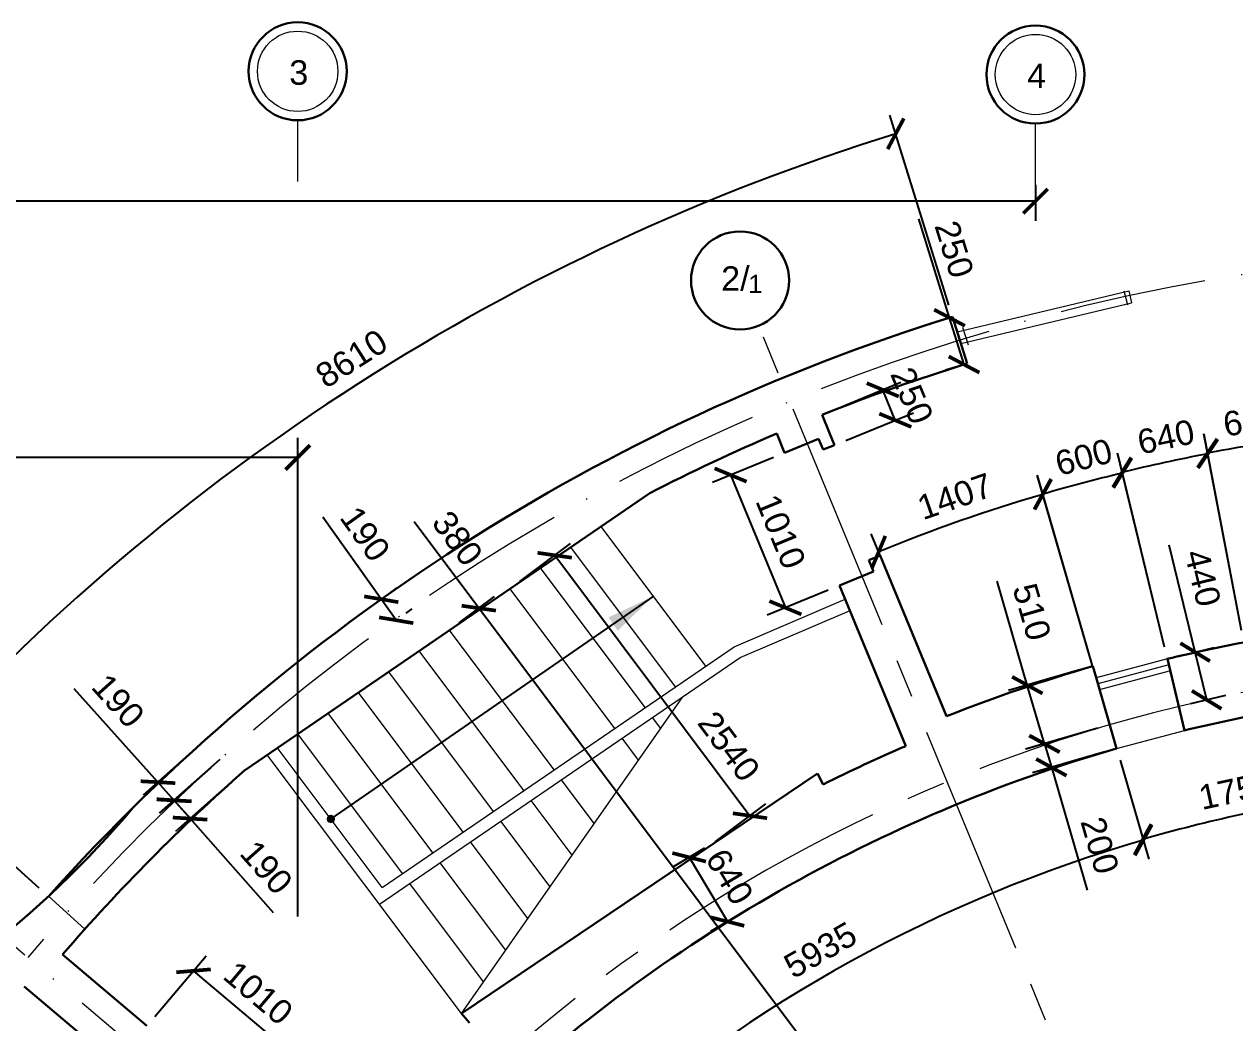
# Model space of a CAD drawing. Header units: millimetres. Extents: x -273 to 3634, y 3015 to 4572.
# Drawn here: x 2422.8 to 2521.6, y 4041.9 to 4123.4 of the extents above; entities that cross this region are included whole.
import ezdxf

# ---------------------------------------------------------------- set-up
doc = ezdxf.new("R2010")
doc.units = ezdxf.units.MM
doc.linetypes.add('ACAD_ISO10W100', pattern=[18, 12, -3, 0, -3])
doc.linetypes.add('CENTER2', pattern=[28.575, 19.05, -3.175, 3.175, -3.175])
doc.layers.add('@', color=250, linetype='Continuous', lineweight=60)
doc.styles.get("Standard").update_dxf_attribs({"font": 'arial.ttf', "height": 2})
doc.dimstyles.new('ISO-25', dxfattribs={"dimtxt": 2, "dimasz": 2, "dimexe": 1.6, "dimexo": 1, "dimgap": 1, "dimtad": 1, "dimdsep": 46, "dimtxsty": 'Standard', "dimblk": 'ARCHTICK', "dimcen": 2, "dimadec": 0, "dimazin": 0, "dimtfac": 1, "dimtmove": 0, "dimatfit": 3, "dimfxl": 1, "dimarcsym": 0})

# ---------------------------------------------------------------- blocks, each defined once
blk = doc.blocks.new('_ArchTick')
at = {"color": 0, "linetype": 'ByBlock', "lineweight": 15, "const_width": 0.15}
blk.add_lwpolyline([(-0.5, -0.5), (0.5, 0.5)], dxfattribs=at)
blk = doc.blocks.new('*D169')
at = {"layer": '@', "color": 0, "lineweight": -2, "transparency": 16777216}
blk.add_line((2499.667, 3825.685), (2504.087, 3837.333), dxfattribs=at)
blk.add_arc((2547.349, 3951.334), 123.534, 249.21868, 270, dxfattribs=at)
at = {"layer": 'Defpoints', "color": 0, "lineweight": 15, "transparency": 16777216}
for p in [(2547.349, 4076.356), (2517.769, 3831.394), (2499.312, 3824.75), (2495.731, 3815.314), (2547.349, 3783.059)]:
    blk.add_point(p, dxfattribs=at)
at = {"layer": '@', "color": 0, "lineweight": -2, "transparency": 16777216, "xscale": 2, "yscale": 2, "zscale": 2, "rotation": 159.2186816920982}
blk.add_blockref('_ArchTick', (2503.519, 3835.837), dxfattribs=at)
at = {"layer": '@', "color": 0, "lineweight": -2, "transparency": 16777216, "xscale": 2, "yscale": 2, "zscale": 2}
blk.add_blockref('_ArchTick', (2547.349, 3827.8), dxfattribs=at)
at = {"layer": '@', "color": 0, "lineweight": 15, "transparency": 16777216, "insert": (2526.293, 3831.66), "char_height": 2, "attachment_point": 5, "rotation": 350.02105}
blk.add_mtext('5320', dxfattribs=at)
blk = doc.blocks.new('*D292')
at = {"layer": '@', "color": 0, "lineweight": -2, "transparency": 16777216}
blk.add_line((2512.246, 4063.326), (2514.587, 4055.255), dxfattribs=at)
blk.add_arc((2546.699, 3944.558), 116.861, 106.17674, 131.52649, dxfattribs=at)
at = {"layer": 'Defpoints', "color": 0, "lineweight": 15, "transparency": 16777216}
for p in [(2510.289, 4070.072), (2511.967, 4064.286), (2498.002, 4050.789), (2463.864, 4038.098), (2478.249, 4021.853)]:
    blk.add_point(p, dxfattribs=at)
at = {"layer": '@', "color": 0, "lineweight": -2, "transparency": 16777216, "xscale": 2, "yscale": 2, "zscale": 2}
for p, rotation in [((2514.141, 4056.792), 16.17674262462138), ((2469.224, 4032.046), 221.5264865595121)]:
    blk.add_blockref('_ArchTick', p, dxfattribs=dict(at, rotation=rotation))
at = {"layer": '@', "color": 0, "lineweight": 15, "transparency": 16777216, "insert": (2487.796, 4047.822), "char_height": 2, "attachment_point": 5, "rotation": 29.70084}
blk.add_mtext('5935', dxfattribs=at)
blk = doc.blocks.new('*D293')
at = {"layer": '@', "color": 0, "lineweight": -2, "transparency": 16777216}
for p, q in [((2529.276, 4067.011), (2530.471, 4058.766)), ((2512.246, 4063.326), (2514.567, 4055.324))]:
    blk.add_line(p, q, dxfattribs=at)
blk.add_arc((2547.349, 3942.314), 119.268, 98.24697, 106.17674, dxfattribs=at)
at = {"layer": 'Defpoints', "color": 0, "lineweight": 15, "transparency": 16777216}
for p in [(2528.272, 4073.939), (2510.289, 4070.072), (2529.133, 4068.001), (2511.967, 4064.286), (2519.439, 4058.271)]:
    blk.add_point(p, dxfattribs=at)
at = {"layer": '@', "color": 0, "lineweight": -2, "transparency": 16777216, "xscale": 2, "yscale": 2, "zscale": 2}
for p, rotation in [((2530.242, 4060.35), 8.246967579247034), ((2514.121, 4056.861), 196.1767426246242)]:
    blk.add_blockref('_ArchTick', p, dxfattribs=dict(at, rotation=rotation))
at = {"layer": '@', "color": 0, "lineweight": 15, "transparency": 16777216, "insert": (2521.758, 4060.874), "char_height": 2, "attachment_point": 5, "rotation": 12.18063}
blk.add_mtext('1750', dxfattribs=at)
blk = doc.blocks.new('*D324')
at = {"layer": '@', "color": 0, "lineweight": -2, "transparency": 16777216}
for start, end in [(58.49251, 71.98503), (0, 45), (333.01497, 346.50749)]:
    blk.add_arc((2547.349, 3942.314), 8.513, start, end, dxfattribs=at)
at = {"layer": '@', "color": 0, "lineweight": 15, "transparency": 16777216}
for points in [[(2552.005, 3949.834), (2551.592, 3949.31), (2553.369, 3948.334)], [(2555.296, 3940.367), (2555.958, 3940.289), (2555.862, 3942.314)]]:
    blk.add_solid(points, dxfattribs=at)
at = {"layer": 'Defpoints', "color": 0, "lineweight": 15, "transparency": 16777216}
for p in [(2663.207, 4058.172), (2554.722, 3946.571), (2076.359, 3942.314), (2547.349, 3942.314), (2660.506, 3942.314)]:
    blk.add_point(p, dxfattribs=at)
at = {"layer": '@', "color": 0, "lineweight": 15, "transparency": 16777216, "insert": (2557.173, 3946.105), "char_height": 2, "attachment_point": 5, "rotation": 291.0988}
blk.add_mtext('45°', dxfattribs=at)
blk = doc.blocks.new('*D372')
at = {"layer": '@', "color": 0, "lineweight": -2, "transparency": 16777216}
for p, q in [((2527.987, 4075.908), (2525.786, 4091.088)), ((2522.161, 4073.926), (2519.091, 4089.962))]:
    blk.add_line(p, q, dxfattribs=at)
blk.add_arc((2547.349, 3942.314), 148.728, 98.24697, 100.83477, dxfattribs=at)
at = {"layer": 'Defpoints', "color": 0, "lineweight": 15, "transparency": 16777216}
for p in [(2521.594, 4088.795), (2528.13, 4074.918), (2528.272, 4073.939), (2522.348, 4072.943), (2523.476, 4067.05)]:
    blk.add_point(p, dxfattribs=at)
at = {"layer": '@', "color": 0, "lineweight": -2, "transparency": 16777216, "xscale": 2, "yscale": 2, "zscale": 2}
for p, rotation in [((2526.016, 4089.504), 8.246967579258788), ((2519.392, 4088.391), 190.8347713813012)]:
    blk.add_blockref('_ArchTick', p, dxfattribs=dict(at, rotation=rotation))
at = {"layer": '@', "color": 0, "lineweight": 15, "transparency": 16777216, "insert": (2522.985, 4091.082), "char_height": 2, "attachment_point": 5, "rotation": 9.301}
blk.add_mtext('600', dxfattribs=at)
blk = doc.blocks.new('*D373')
at = {"layer": '@', "color": 0, "lineweight": -2, "transparency": 16777216}
for p, q in [((2522.161, 4073.926), (2519.101, 4089.912)), ((2515.873, 4072.565), (2512.05, 4088.386))]:
    blk.add_line(p, q, dxfattribs=at)
blk.add_arc((2547.349, 3942.314), 148.676, 100.83477, 103.58555, dxfattribs=at)
at = {"layer": 'Defpoints', "color": 0, "lineweight": 15, "transparency": 16777216}
for p in [(2514.743, 4087.371), (2522.348, 4072.943), (2516.108, 4071.593), (2523.476, 4067.05), (2517.518, 4065.761)]:
    blk.add_point(p, dxfattribs=at)
at = {"layer": '@', "color": 0, "lineweight": -2, "transparency": 16777216, "xscale": 2, "yscale": 2, "zscale": 2}
for p, rotation in [((2519.402, 4088.34), 10.83477138129547), ((2512.426, 4086.831), 193.5855502629466)]:
    blk.add_blockref('_ArchTick', p, dxfattribs=dict(at, rotation=rotation))
at = {"layer": '@', "color": 0, "lineweight": 15, "transparency": 16777216, "insert": (2515.991, 4089.713), "char_height": 2, "attachment_point": 5, "rotation": 12.01022}
blk.add_mtext('640', dxfattribs=at)
blk = doc.blocks.new('*D374')
at = {"layer": '@', "color": 0, "lineweight": -2, "transparency": 16777216}
for p, q in [((2515.873, 4072.565), (2512.064, 4088.326)), ((2509.742, 4071.958), (2505.499, 4086.582))]:
    blk.add_line(p, q, dxfattribs=at)
blk.add_arc((2547.349, 3942.314), 148.615, 103.58555, 106.17674, dxfattribs=at)
at = {"layer": 'Defpoints', "color": 0, "lineweight": 15, "transparency": 16777216}
for p in [(2508.101, 4085.653), (2510.02, 4070.998), (2516.108, 4071.593), (2510.289, 4070.072), (2517.518, 4065.761)]:
    blk.add_point(p, dxfattribs=at)
at = {"layer": '@', "color": 0, "lineweight": -2, "transparency": 16777216, "xscale": 2, "yscale": 2, "zscale": 2}
for p, rotation in [((2512.44, 4086.771), 13.58555026294955), ((2505.945, 4085.045), 196.1767426245818)]:
    blk.add_blockref('_ArchTick', p, dxfattribs=dict(at, rotation=rotation))
at = {"layer": '@', "color": 0, "lineweight": 15, "transparency": 16777216, "insert": (2509.281, 4088.061), "char_height": 2, "attachment_point": 5, "rotation": 14.6386}
blk.add_mtext('600', dxfattribs=at)
blk = doc.blocks.new('*D375')
at = {"layer": '@', "color": 0, "lineweight": -2, "transparency": 16777216}
for p, q in [((2518.381, 4072.142), (2516.268, 4080.883)), ((2517.08, 4071.828), (2519.936, 4072.518)), ((2519.32, 4068.254), (2518.381, 4072.142)), ((2518.02, 4067.94), (2520.875, 4068.63))]:
    blk.add_line(p, q, dxfattribs=at)
at = {"layer": 'Defpoints', "color": 0, "lineweight": 15, "transparency": 16777216}
for p in [(2516.108, 4071.593), (2517.048, 4067.705), (2519.32, 4068.254)]:
    blk.add_point(p, dxfattribs=at)
at = {"layer": '@', "color": 0, "lineweight": -2, "transparency": 16777216, "xscale": 2, "yscale": 2, "zscale": 2}
for p, rotation in [((2518.381, 4072.142), 103.5855502628986), ((2519.32, 4068.254), 283.5855502628986)]:
    blk.add_blockref('_ArchTick', p, dxfattribs=dict(at, rotation=rotation))
at = {"layer": '@', "color": 0, "lineweight": 15, "transparency": 16777216, "insert": (2518.996, 4078.202), "char_height": 2, "attachment_point": 5, "rotation": 283.58555}
blk.add_mtext('440', dxfattribs=at)
blk = doc.blocks.new('*D376')
at = {"layer": '@', "color": 0, "lineweight": -2, "transparency": 16777216}
for p, q in [((2510.01, 4071.033), (2505.506, 4086.558)), ((2492.673, 4080.041), (2491.944, 4081.808))]:
    blk.add_line(p, q, dxfattribs=at)
blk.add_arc((2542.231, 3959.96), 130.217, 106.17674, 112.42595, dxfattribs=at)
at = {"layer": 'Defpoints', "color": 0, "lineweight": 15, "transparency": 16777216}
for p in [(2496.962, 4082.055), (2493.055, 4079.117), (2510.289, 4070.072), (2498.091, 4066.915), (2511.967, 4064.286)]:
    blk.add_point(p, dxfattribs=at)
at = {"layer": '@', "color": 0, "lineweight": -2, "transparency": 16777216, "xscale": 2, "yscale": 2, "zscale": 2}
for p, rotation in [((2505.952, 4085.021), 16.17674262462113), ((2492.554, 4080.329), 202.4259549047242)]:
    blk.add_blockref('_ArchTick', p, dxfattribs=dict(at, rotation=rotation))
at = {"layer": '@', "color": 0, "lineweight": 15, "transparency": 16777216, "insert": (2498.775, 4084.854), "char_height": 2, "attachment_point": 5, "rotation": 19.18504}
blk.add_mtext('1407', dxfattribs=at)
blk = doc.blocks.new('*D377')
at = {"layer": '@', "color": 0, "lineweight": -2, "transparency": 16777216}
for p, q in [((2504.684, 4069.45), (2502.22, 4077.945)), ((2509.06, 4070.719), (2503.148, 4069.004)), ((2506.074, 4064.659), (2504.684, 4069.45)), ((2510.45, 4065.928), (2504.538, 4064.213))]:
    blk.add_line(p, q, dxfattribs=at)
at = {"layer": 'Defpoints', "color": 0, "lineweight": 15, "transparency": 16777216}
for p in [(2510.02, 4070.998), (2504.684, 4069.45), (2511.41, 4066.207)]:
    blk.add_point(p, dxfattribs=at)
at = {"layer": '@', "color": 0, "lineweight": -2, "transparency": 16777216, "xscale": 2, "yscale": 2, "zscale": 2}
for p, rotation in [((2504.684, 4069.45), 106.1767426246022), ((2506.074, 4064.659), 286.1767426246022)]:
    blk.add_blockref('_ArchTick', p, dxfattribs=dict(at, rotation=rotation))
at = {"layer": '@', "color": 0, "lineweight": 15, "transparency": 16777216, "insert": (2505.054, 4075.429), "char_height": 2, "attachment_point": 5, "rotation": 286.17674}
blk.add_mtext('510', dxfattribs=at)
blk = doc.blocks.new('*D378')
at = {"layer": '@', "color": 0, "lineweight": -2, "transparency": 16777216}
for p, q in [((2510.45, 4065.928), (2504.549, 4064.217)), ((2511.007, 4064.007), (2505.107, 4062.296)), ((2506.086, 4064.663), (2506.643, 4062.742)), ((2506.643, 4062.742), (2509.554, 4052.709))]:
    blk.add_line(p, q, dxfattribs=at)
at = {"layer": 'Defpoints', "color": 0, "lineweight": 15, "transparency": 16777216}
for p in [(2511.41, 4066.207), (2506.086, 4064.663), (2511.967, 4064.286)]:
    blk.add_point(p, dxfattribs=at)
at = {"layer": '@', "color": 0, "lineweight": -2, "transparency": 16777216, "xscale": 2, "yscale": 2, "zscale": 2}
for p, rotation in [((2506.086, 4064.663), 106.1767426247175), ((2506.643, 4062.742), 286.1767426247175)]:
    blk.add_blockref('_ArchTick', p, dxfattribs=dict(at, rotation=rotation))
at = {"layer": '@', "color": 0, "lineweight": 15, "transparency": 16777216, "insert": (2510.597, 4056.368), "char_height": 2, "attachment_point": 5, "rotation": 286.17674}
blk.add_mtext('200', dxfattribs=at)
blk = doc.blocks.new('*D379')
at = {"layer": '@', "color": 0, "lineweight": -2, "transparency": 16777216}
for p, q in [((2483.96, 4088.048), (2478.993, 4085.998)), ((2480.472, 4086.609), (2484.945, 4075.77)), ((2488.433, 4077.209), (2483.466, 4075.16))]:
    blk.add_line(p, q, dxfattribs=at)
at = {"layer": 'Defpoints', "color": 0, "lineweight": 15, "transparency": 16777216}
for p in [(2484.884, 4088.43), (2489.357, 4077.591), (2484.945, 4075.77)]:
    blk.add_point(p, dxfattribs=at)
at = {"layer": '@', "color": 0, "lineweight": -2, "transparency": 16777216, "xscale": 2, "yscale": 2, "zscale": 2}
for p, rotation in [((2480.472, 4086.609), 112.4259549047228), ((2484.945, 4075.77), 292.4259549047227)]:
    blk.add_blockref('_ArchTick', p, dxfattribs=dict(at, rotation=rotation))
at = {"layer": '@', "color": 0, "lineweight": 15, "transparency": 16777216, "insert": (2484.565, 4081.989), "char_height": 2, "attachment_point": 5, "rotation": 292.42595}
blk.add_mtext('1010', dxfattribs=at)
blk = doc.blocks.new('*D380')
at = {"layer": '@', "color": 0, "lineweight": -2, "transparency": 16777216}
for p, q in [((2498.337, 4099.448), (2495.835, 4107.515)), ((2499.522, 4095.628), (2498.337, 4099.448)), ((2497.626, 4099.227), (2496.809, 4098.974)), ((2498.811, 4095.407), (2497.994, 4095.154))]:
    blk.add_line(p, q, dxfattribs=at)
at = {"layer": 'Defpoints', "color": 0, "lineweight": 15, "transparency": 16777216}
for p in [(2498.337, 4099.448), (2498.581, 4099.524), (2499.766, 4095.703)]:
    blk.add_point(p, dxfattribs=at)
at = {"layer": '@', "color": 0, "lineweight": -2, "transparency": 16777216, "xscale": 2, "yscale": 2, "zscale": 2}
for p, rotation in [((2498.337, 4099.448), 107.2346634550032), ((2499.522, 4095.628), 287.2346634550032)]:
    blk.add_blockref('_ArchTick', p, dxfattribs=dict(at, rotation=rotation))
at = {"layer": '@', "color": 0, "lineweight": 15, "transparency": 16777216, "insert": (2498.72, 4105.036), "char_height": 2, "attachment_point": 5, "rotation": 287.23466}
blk.add_mtext('250', dxfattribs=at)
blk = doc.blocks.new('*D381')
at = {"layer": '@', "color": 0, "lineweight": -2, "transparency": 16777216}
for p, q in [((2488.86, 4091.902), (2494.365, 4094.174)), ((2493.913, 4091.074), (2492.886, 4093.563)), ((2489.887, 4089.413), (2495.392, 4091.685))]:
    blk.add_line(p, q, dxfattribs=at)
at = {"layer": 'Defpoints', "color": 0, "lineweight": 15, "transparency": 16777216}
for p in [(2492.886, 4093.563), (2487.936, 4091.52), (2488.963, 4089.031)]:
    blk.add_point(p, dxfattribs=at)
at = {"layer": '@', "color": 0, "lineweight": -2, "transparency": 16777216, "xscale": 2, "yscale": 2, "zscale": 2}
for p, rotation in [((2492.886, 4093.563), 112.4259549047203), ((2493.913, 4091.074), 292.4259549047204)]:
    blk.add_blockref('_ArchTick', p, dxfattribs=dict(at, rotation=rotation))
at = {"layer": '@', "color": 0, "lineweight": 15, "transparency": 16777216, "insert": (2495.268, 4093.09), "char_height": 2, "attachment_point": 5, "rotation": 292.42595}
blk.add_mtext('250', dxfattribs=at)
blk = doc.blocks.new('*D382')
at = {"layer": '@', "color": 0, "lineweight": -2, "transparency": 16777216}
for p, q in [((2438.803, 4063.382), (2433.847, 4058.993)), ((2440.128, 4061.885), (2435.173, 4057.496)), ((2435.045, 4060.054), (2436.371, 4058.557)), ((2436.371, 4058.557), (2443.149, 4050.903))]:
    blk.add_line(p, q, dxfattribs=at)
at = {"layer": 'Defpoints', "color": 0, "lineweight": 15, "transparency": 16777216}
for p in [(2439.551, 4064.045), (2440.877, 4062.548), (2435.045, 4060.054)]:
    blk.add_point(p, dxfattribs=at)
at = {"layer": '@', "color": 0, "lineweight": -2, "transparency": 16777216, "xscale": 2, "yscale": 2, "zscale": 2}
for p, rotation in [((2435.045, 4060.054), 131.5264865595132), ((2436.371, 4058.557), 311.5264865595132)]:
    blk.add_blockref('_ArchTick', p, dxfattribs=dict(at, rotation=rotation))
at = {"layer": '@', "color": 0, "lineweight": 15, "transparency": 16777216, "insert": (2442.599, 4054.572), "char_height": 2, "attachment_point": 5, "rotation": 311.52649}
blk.add_mtext('190', dxfattribs=at)
blk = doc.blocks.new('*D383')
at = {"layer": '@', "color": 0, "lineweight": -2, "transparency": 16777216}
for p, q in [((2433.745, 4061.529), (2426.92, 4069.141)), ((2436.725, 4064.201), (2432.553, 4060.461)), ((2438.058, 4062.714), (2433.886, 4058.974)), ((2435.078, 4060.042), (2433.745, 4061.529)), ((2435.078, 4060.042), (2436.413, 4058.553))]:
    blk.add_line(p, q, dxfattribs=at)
at = {"layer": 'Defpoints', "color": 0, "lineweight": 15, "transparency": 16777216}
for p in [(2437.469, 4064.869), (2438.803, 4063.382), (2433.745, 4061.529)]:
    blk.add_point(p, dxfattribs=at)
at = {"layer": '@', "color": 0, "lineweight": -2, "transparency": 16777216, "xscale": 2, "yscale": 2, "zscale": 2}
for p, rotation in [((2433.745, 4061.529), 311.8788546847228), ((2435.078, 4060.042), 131.8788546847228)]:
    blk.add_blockref('_ArchTick', p, dxfattribs=dict(at, rotation=rotation))
at = {"layer": '@', "color": 0, "lineweight": 15, "transparency": 16777216, "insert": (2430.502, 4068.173), "char_height": 2, "attachment_point": 5, "rotation": 311.87885}
blk.add_mtext('190', dxfattribs=at)
blk = doc.blocks.new('*D384')
at = {"layer": '@', "color": 0, "lineweight": -2, "transparency": 16777216}
for p, q in [((2459.926, 4075.735), (2454.643, 4082.785)), ((2458.328, 4074.537), (2461.207, 4076.694)), ((2652.794, 3818.333), (2459.926, 4075.735)), ((2651.196, 3817.135), (2654.075, 3819.292))]:
    blk.add_line(p, q, dxfattribs=at)
at = {"layer": 'Defpoints', "color": 0, "lineweight": 15, "transparency": 16777216}
for p in [(2457.527, 4073.938), (2652.794, 3818.333), (2650.396, 3816.536)]:
    blk.add_point(p, dxfattribs=at)
at = {"layer": '@', "color": 0, "lineweight": -2, "transparency": 16777216, "xscale": 2, "yscale": 2, "zscale": 2}
for p, rotation in [((2459.926, 4075.735), 126.8437671405722), ((2652.794, 3818.333), 306.8437671405722)]:
    blk.add_blockref('_ArchTick', p, dxfattribs=dict(at, rotation=rotation))
at = {"layer": '@', "color": 0, "lineweight": 15, "transparency": 16777216, "insert": (2458.184, 4081.432), "char_height": 2, "attachment_point": 5, "rotation": 306.84377}
blk.add_mtext('380', dxfattribs=at)
blk = doc.blocks.new('*D385')
at = {"layer": '@', "color": 0, "lineweight": -2, "transparency": 16777216}
for p, q in [((2451.97, 4076.464), (2447.205, 4083.166)), ((2452.775, 4077.036), (2453.274, 4077.391)), ((2453.189, 4074.75), (2451.97, 4076.464)), ((2453.994, 4075.323), (2454.493, 4075.678))]:
    blk.add_line(p, q, dxfattribs=at)
at = {"layer": 'Defpoints', "color": 0, "lineweight": 15, "transparency": 16777216}
for p in [(2451.96, 4076.456), (2451.97, 4076.464), (2453.179, 4074.743)]:
    blk.add_point(p, dxfattribs=at)
at = {"layer": '@', "color": 0, "lineweight": -2, "transparency": 16777216, "xscale": 2, "yscale": 2, "zscale": 2}
for p, rotation in [((2451.97, 4076.464), 125.416810837306), ((2453.189, 4074.75), 305.416810837306)]:
    blk.add_blockref('_ArchTick', p, dxfattribs=dict(at, rotation=rotation))
at = {"layer": '@', "color": 0, "lineweight": 15, "transparency": 16777216, "insert": (2450.655, 4081.801), "char_height": 2, "attachment_point": 5, "rotation": 305.41681}
blk.add_mtext('190', dxfattribs=at)
blk = doc.blocks.new('*D386')
at = {"layer": '@', "color": 0, "lineweight": -2, "transparency": 16777216}
for p, q in [((2463.28, 4077.925), (2467.402, 4081.014)), ((2466.122, 4080.055), (2482.055, 4058.791)), ((2479.213, 4056.661), (2483.335, 4059.75))]:
    blk.add_line(p, q, dxfattribs=at)
at = {"layer": 'Defpoints', "color": 0, "lineweight": 15, "transparency": 16777216}
for p in [(2462.48, 4077.325), (2482.055, 4058.791), (2478.412, 4056.061)]:
    blk.add_point(p, dxfattribs=at)
at = {"layer": '@', "color": 0, "lineweight": -2, "transparency": 16777216, "xscale": 2, "yscale": 2, "zscale": 2}
for p, rotation in [((2466.122, 4080.055), 126.8437671405698), ((2482.055, 4058.791), 306.8437671405698)]:
    blk.add_blockref('_ArchTick', p, dxfattribs=dict(at, rotation=rotation))
at = {"layer": '@', "color": 0, "lineweight": 15, "transparency": 16777216, "insert": (2480.334, 4064.457), "char_height": 2, "attachment_point": 5, "rotation": 306.84377}
blk.add_mtext('2540', dxfattribs=at)
blk = doc.blocks.new('*D387')
at = {"layer": '@', "color": 0, "lineweight": -2, "transparency": 16777216}
for p, q in [((2478.354, 4056.149), (2475.715, 4054.577)), ((2477.09, 4055.396), (2480.217, 4050.149)), ((2481.48, 4050.902), (2478.842, 4049.33))]:
    blk.add_line(p, q, dxfattribs=at)
at = {"layer": 'Defpoints', "color": 0, "lineweight": 15, "transparency": 16777216}
for p in [(2479.213, 4056.661), (2482.339, 4051.414), (2480.217, 4050.149)]:
    blk.add_point(p, dxfattribs=at)
at = {"layer": '@', "color": 0, "lineweight": -2, "transparency": 16777216, "xscale": 2, "yscale": 2, "zscale": 2}
for p, rotation in [((2477.09, 4055.396), 120.7898101294959), ((2480.217, 4050.149), 300.7898101294959)]:
    blk.add_blockref('_ArchTick', p, dxfattribs=dict(at, rotation=rotation))
at = {"layer": '@', "color": 0, "lineweight": 15, "transparency": 16777216, "insert": (2480.389, 4053.807), "char_height": 2, "attachment_point": 5, "rotation": 300.78981}
blk.add_mtext('640', dxfattribs=at)
blk = doc.blocks.new('*D389')
at = {"layer": '@', "color": 0, "lineweight": -2, "transparency": 16777216}
for p, q in [((2433.494, 4042.39), (2437.683, 4047.351)), ((2444.4, 4039.585), (2436.651, 4046.129)), ((2441.243, 4035.846), (2445.433, 4040.807))]:
    blk.add_line(p, q, dxfattribs=at)
at = {"layer": 'Defpoints', "color": 0, "lineweight": 15, "transparency": 16777216}
for p in [(2436.651, 4046.129), (2432.848, 4041.626), (2440.598, 4035.082)]:
    blk.add_point(p, dxfattribs=at)
at = {"layer": '@', "color": 0, "lineweight": -2, "transparency": 16777216, "xscale": 2, "yscale": 2, "zscale": 2}
for p, rotation in [((2436.651, 4046.129), 139.8195882930776), ((2444.4, 4039.585), 319.8195882930776)]:
    blk.add_blockref('_ArchTick', p, dxfattribs=dict(at, rotation=rotation))
at = {"layer": '@', "color": 0, "lineweight": 15, "transparency": 16777216, "insert": (2441.937, 4044.31), "char_height": 2, "attachment_point": 5, "rotation": 319.81959}
blk.add_mtext('1010', dxfattribs=at)
blk = doc.blocks.new('*D390')
at = {"layer": '@', "color": 0, "lineweight": -2, "transparency": 16777216}
for p, q in [((2498.285, 4100.479), (2493.472, 4115.994)), ((2424.065, 4052.878), (2411.971, 4063.723))]:
    blk.add_line(p, q, dxfattribs=at)
blk.add_arc((2547.349, 3942.314), 180.244, 107.23466, 138.11384, dxfattribs=at)
at = {"layer": 'Defpoints', "color": 0, "lineweight": 15, "transparency": 16777216}
for p in [(2498.581, 4099.524), (2499.766, 4095.703), (2436.825, 4084.695), (2424.809, 4052.21), (2427.787, 4049.539)]:
    blk.add_point(p, dxfattribs=at)
at = {"layer": '@', "color": 0, "lineweight": -2, "transparency": 16777216, "xscale": 2, "yscale": 2, "zscale": 2}
for p, rotation in [((2493.946, 4114.466), 17.23466345500041), ((2413.163, 4062.655), 228.1138439143277)]:
    blk.add_blockref('_ArchTick', p, dxfattribs=dict(at, rotation=rotation))
at = {"layer": '@', "color": 0, "lineweight": 15, "transparency": 16777216, "insert": (2449.542, 4096.114), "char_height": 2, "attachment_point": 5, "rotation": 32.45395}
blk.add_mtext('8610', dxfattribs=at)
blk = doc.blocks.new('*D391')
at = {"layer": '@', "color": 0, "lineweight": -2, "transparency": 16777216}
for p, q in [((2424.065, 4052.878), (2412.088, 4063.619)), ((2403.739, 4039.129), (2397.344, 4052.612))]:
    blk.add_line(p, q, dxfattribs=at)
blk.add_arc((2377.348, 4094.774), 48.264, 295.37405, 318.11384, dxfattribs=at)
at = {"layer": 'Defpoints', "color": 0, "lineweight": 15, "transparency": 16777216}
for p in [(2403.601, 4054.276), (2424.809, 4052.21), (2427.787, 4049.539), (2404.168, 4038.225), (2406.008, 4034.344)]:
    blk.add_point(p, dxfattribs=at)
at = {"layer": '@', "color": 0, "lineweight": -2, "transparency": 16777216, "xscale": 2, "yscale": 2, "zscale": 2}
for p, rotation in [((2413.279, 4062.551), 48.11384391431108), ((2398.03, 4051.167), 205.3740549755579)]:
    blk.add_blockref('_ArchTick', p, dxfattribs=dict(at, rotation=rotation))
at = {"layer": '@', "color": 0, "lineweight": 15, "transparency": 16777216, "insert": (2405.858, 4058.367), "char_height": 2, "attachment_point": 5, "rotation": 38.06441}
blk.add_mtext('2570', dxfattribs=at)
blk = doc.blocks.new('*D421')
at = {"layer": '@', "color": 0, "lineweight": -2, "transparency": 16777216}
for p, q in [((2144.349, 4089.042), (2144.349, 4089.642)), ((2445.147, 4050.561), (2445.147, 4089.642)), ((2445.147, 4088.042), (2144.349, 4088.042))]:
    blk.add_line(p, q, dxfattribs=at)
at = {"layer": 'Defpoints', "color": 0, "lineweight": 15, "transparency": 16777216}
for p in [(2144.349, 4088.042), (2144.349, 4088.042), (2445.147, 4049.561)]:
    blk.add_point(p, dxfattribs=at)
at = {"layer": '@', "color": 0, "lineweight": -2, "transparency": 16777216, "xscale": 2, "yscale": 2, "zscale": 2, "rotation": 180}
blk.add_blockref('_ArchTick', (2144.349, 4088.042), dxfattribs=at)
at = {"layer": '@', "color": 0, "lineweight": -2, "transparency": 16777216, "xscale": 2, "yscale": 2, "zscale": 2}
blk.add_blockref('_ArchTick', (2445.147, 4088.042), dxfattribs=at)
at = {"layer": '@', "color": 0, "lineweight": 15, "transparency": 16777216, "insert": (2274.147, 4090.064), "char_height": 2, "attachment_point": 5}
blk.add_mtext('30100', dxfattribs=at)
blk = doc.blocks.new('*D422')
at = {"layer": '@', "color": 0, "lineweight": -2, "transparency": 16777216}
for p, q in [((2084.349, 4090.642), (2084.349, 4110.565)), ((2505.349, 4110.298), (2505.349, 4107.365)), ((2505.349, 4108.965), (2084.349, 4108.965))]:
    blk.add_line(p, q, dxfattribs=at)
at = {"layer": 'Defpoints', "color": 0, "lineweight": 15, "transparency": 16777216}
for p in [(2505.349, 4111.298), (2084.349, 4108.965), (2084.349, 4089.642)]:
    blk.add_point(p, dxfattribs=at)
at = {"layer": '@', "color": 0, "lineweight": -2, "transparency": 16777216, "xscale": 2, "yscale": 2, "zscale": 2, "rotation": 180}
blk.add_blockref('_ArchTick', (2084.349, 4108.965), dxfattribs=at)
at = {"layer": '@', "color": 0, "lineweight": -2, "transparency": 16777216, "xscale": 2, "yscale": 2, "zscale": 2}
blk.add_blockref('_ArchTick', (2505.349, 4108.965), dxfattribs=at)
at = {"layer": '@', "color": 0, "lineweight": 15, "transparency": 16777216, "insert": (2303.058, 4110.986), "char_height": 2, "attachment_point": 5}
blk.add_mtext('42100', dxfattribs=at)

msp = doc.modelspace()

# ---------------------------------------------------------------- linework, layer by layer
at = {"layer": '@', "color": 0, "lineweight": 15}
for p, q in [((2445.147, 4110.565), (2445.147, 4115.565)), ((2505.349, 4110.298), (2505.349, 4115.298)), ((2498.962, 4098.295), (2512.959, 4101.651)), ((2512.555, 4101.649), (2512.854, 4100.497)), ((2512.959, 4101.651), (2513.188, 4100.677)), ((2499.259, 4097.338), (2513.188, 4100.677)), ((2499.394, 4098.669), (2499.855, 4097.234)), ((2478.454, 4071.002), (2469.908, 4082.407)), ((2475.978, 4069.308), (2467.432, 4080.713)), ((2473.501, 4067.614), (2464.956, 4079.019)), ((2471.025, 4065.92), (2462.48, 4077.325)), ((2468.549, 4064.226), (2460.004, 4075.632)), ((2480.757, 4072.577), (2489.824, 4076.461)), ((2481.241, 4071.697), (2490.217, 4075.541)), ((2466.073, 4062.533), (2457.527, 4073.938)), ((2451.817, 4051.568), (2481.241, 4071.697)), ((2452.043, 4052.935), (2480.757, 4072.577)), ((2463.597, 4060.839), (2455.051, 4072.244)), ((2516.108, 4071.593), (2510.296, 4070.049)), ((2516.237, 4071.11), (2510.424, 4069.565)), ((2461.121, 4059.145), (2452.575, 4070.55)), ((2516.365, 4070.627), (2510.552, 4069.082)), ((2458.645, 4057.451), (2450.099, 4068.856)), ((2458.512, 4042.633), (2476.578, 4068.507)), ((2456.169, 4055.757), (2447.623, 4067.162)), ((2474.771, 4065.92), (2474.102, 4066.813)), ((2511.967, 4064.286), (2517.518, 4065.761)), ((2453.693, 4054.063), (2445.147, 4065.469)), ((2472.965, 4063.332), (2471.626, 4065.119)), ((2458.512, 4042.633), (2442.671, 4063.775)), ((2452.043, 4052.935), (2443.471, 4064.374)), ((2471.158, 4060.745), (2469.15, 4063.425)), ((2469.351, 4058.158), (2466.673, 4061.732)), ((2467.545, 4055.57), (2464.197, 4060.038)), ((2465.738, 4052.983), (2461.721, 4058.344)), ((2463.932, 4050.395), (2459.245, 4056.65)), ((2462.125, 4047.808), (2456.769, 4054.956)), ((2460.319, 4045.221), (2454.293, 4053.262)), ((2424.809, 4052.21), (2427.787, 4049.539))]:
    msp.add_line(p, q, dxfattribs=at)
at = {"layer": '@', "color": 0, "lineweight": 30}
for p, q in [((2499.766, 4095.703), (2498.581, 4099.524)), ((2488.582, 4089.956), (2487.936, 4091.52)), ((2484.884, 4088.43), (2484.238, 4089.994)), ((2484.884, 4088.43), (2487.658, 4089.574)), ((2488.028, 4088.678), (2487.658, 4089.574)), ((2488.582, 4089.956), (2488.963, 4089.031)), ((2488.963, 4089.031), (2488.028, 4088.678)), ((2440.877, 4062.548), (2473.879, 4085.123)), ((2492.673, 4080.041), (2491.751, 4079.655)), ((2491.751, 4079.655), (2492.13, 4078.735)), ((2493.055, 4079.117), (2492.673, 4080.041)), ((2489.357, 4077.591), (2492.13, 4078.735)), ((2498.091, 4066.915), (2493.055, 4079.117)), ((2494.768, 4064.479), (2489.357, 4077.591)), ((2510.289, 4070.072), (2510.02, 4070.998)), ((2517.518, 4065.761), (2516.108, 4071.593)), ((2510.289, 4070.072), (2511.967, 4064.286)), ((2458.512, 4042.633), (2487.573, 4062.242)), ((2488.019, 4061.347), (2487.573, 4062.242)), ((2432.848, 4041.626), (2425.948, 4047.453)), ((2430.227, 4038.604), (2422.834, 4044.847)), ((2459.175, 4041.885), (2458.512, 4042.633))]:
    msp.add_line(p, q, dxfattribs=at)
at = {"layer": '@', "color": 0, "linetype": 'CENTER2', "lineweight": 15}
msp.add_line((2547.349, 3942.314), (2482.771, 4098.793), dxfattribs=at)
at = {"layer": '@', "color": 0, "linetype": 'ACAD_ISO10W100', "lineweight": 15}
msp.add_line((2547.349, 3942.314), (2417.985, 4051.56), dxfattribs=at)
at = {"layer": '@', "color": 0, "lineweight": 30}
for centre in [(2445.147, 4119.565), (2505.349, 4119.298), (2481.245, 4102.491)]:
    msp.add_circle(centre, 4, dxfattribs=at)
at = {"layer": '@', "color": 0, "lineweight": 15}
for centre in [(2445.147, 4119.565), (2505.349, 4119.298)]:
    msp.add_circle(centre, 3.28, dxfattribs=at)
at = {"layer": '@', "color": 0, "lineweight": 50}
msp.add_circle((2447.851, 4058.529), 0.195, dxfattribs=at)
at = {"layer": '@', "color": 0, "linetype": 'ACAD_ISO10W100', "lineweight": 15}
for start, end in [(87.22575, 107.23466), (107.23466, 139.81959)]:
    msp.add_arc((2547.349, 3942.314), 162.6, start, end, dxfattribs=at)
at = {"layer": '@', "color": 0, "lineweight": 30}
for centre, radius, start, end in [((2547.349, 3942.314), 164.6, 107.23466, 138.11384), ((2547.349, 3942.314), 160.6, 107.23466, 111.71241), ((2547.349, 3942.314), 160.6, 113.13949, 117.22442), ((2547.349, 3942.314), 133, 100.83477, 103.58555), ((2547.074, 3943.264), 133, 106.17674, 111.61068), ((2547.349, 3942.314), 127, 100.83477, 103.58555), ((2547.349, 3942.314), 127, 106.17674, 133.24034), ((2547.349, 3942.314), 133, 113.28758, 116.49347), ((2547.349, 3942.314), 160.6, 131.52649, 139.10605), ((2369.029, 4112.314), 82, 295.37405, 319.87367)]:
    msp.add_arc(centre, radius, start, end, dxfattribs=at)
at = {"layer": '@', "color": 0, "linetype": 'CENTER2', "lineweight": 15}
for start, end in [(90, 147.66397), (241.41301, 90)]:
    msp.add_arc((2547.349, 3942.314), 129, start, end, dxfattribs=at)

# ---------------------------------------------------------------- texts
at = {"layer": '@', "color": 0, "lineweight": 15}
for s, height, p in [('3', 2, (2444.461, 4118.468)), ('4', 2, (2504.663, 4118.201)), ('2/', 2, (2479.698, 4101.648)), ('1', 1.5, (2481.909, 4101.454))]:
    msp.add_text(s, height=height, dxfattribs=at).set_placement(p)

# ---------------------------------------------------------------- dimensions: what is measured, and where the dimension line sits
for base, line1, line2, text, picture, middle in [((2436.825, 4084.695), ((2424.809, 4052.21), (2427.787, 4049.539)), ((2499.766, 4095.703), (2498.581, 4099.524)), '8610', '*D390', (2450.627, 4094.409)), ((2521.594, 4088.795), ((2522.348, 4072.943), (2523.476, 4067.05)), ((2528.272, 4073.939), (2528.13, 4074.918)), '600', '*D372', (2523.312, 4089.087)), ((2514.743, 4087.371), ((2517.518, 4065.761), (2516.108, 4071.593)), ((2522.348, 4072.943), (2523.476, 4067.05)), '640', '*D373', (2516.412, 4087.736)), ((2508.101, 4085.653), ((2517.518, 4065.761), (2516.108, 4071.593)), ((2510.289, 4070.072), (2510.02, 4070.998)), '600', '*D374', (2509.791, 4086.105)), ((2496.962, 4082.055), ((2498.091, 4066.915), (2493.055, 4079.117)), ((2510.289, 4070.072), (2511.967, 4064.286)), '1407', '*D376', (2499.439, 4082.945)), ((2517.769, 3831.394), ((2547.349, 4076.356), (2547.349, 3783.059)), ((2499.312, 3824.75), (2495.731, 3815.314)), '5320', '*D169', (2525.943, 3829.669)), ((2519.439, 4058.271), ((2510.289, 4070.072), (2511.967, 4064.286)), ((2528.272, 4073.939), (2529.133, 4068.001)), '1750', '*D293', (2522.185, 4058.898)), ((2498.002, 4050.789), ((2463.864, 4038.098), (2478.249, 4021.853)), ((2510.289, 4070.072), (2511.967, 4064.286)), '5935', '*D292', (2488.797, 4046.066)), ((2403.601, 4054.276), ((2424.809, 4052.21), (2427.787, 4049.539)), ((2404.168, 4038.225), (2406.008, 4034.344)), '2570', '*D391', (2407.105, 4056.775))]:
    dim = msp.add_angular_dim_2l(base=base, line1=line1, line2=line2, text=text, dimstyle='ISO-25', dxfattribs=at)
    dim.commit()
    dim.dimension.update_dxf_attribs({"geometry": picture, "text_midpoint": middle, "dimtype": 162})
for base, p1, p2, text, picture, middle in [((2084.349, 4108.965), (2505.349, 4111.298), (2084.349, 4089.642), '42100', '*D422', (2303.058, 4108.965)), ((2144.349, 4088.042), (2445.147, 4049.561), (2144.349, 4088.042), '30100', '*D421', (2274.147, 4088.042))]:
    dim = msp.add_linear_dim(base=base, p1=p1, p2=p2, text=text, dimstyle='ISO-25', dxfattribs=at)
    dim.commit()
    dim.dimension.update_dxf_attribs({"geometry": picture, "text_midpoint": middle, "dimtype": 160})
for base, p1, p2, angle, text, picture, middle in [((2498.337, 4099.448), (2499.766, 4095.703), (2498.581, 4099.524), 107.23466, '250', '*D380', (2496.79, 4104.437)), ((2492.886, 4093.563), (2488.963, 4089.031), (2487.936, 4091.52), 112.42595, '250', '*D381', (2493.4, 4092.319)), ((2484.945, 4075.77), (2484.884, 4088.43), (2489.357, 4077.591), 292.42595, '1010', '*D379', (2482.697, 4081.218)), ((2451.97, 4076.464), (2453.179, 4074.743), (2451.96, 4076.456), 125.41681, '190', '*D385', (2449.008, 4080.63)), ((2652.794, 3818.333), (2457.527, 4073.938), (2650.396, 3816.536), 306.84377, '380', '*D384', (2456.566, 4080.22)), ((2482.055, 4058.791), (2462.48, 4077.325), (2478.412, 4056.061), 306.84377, '2540', '*D386', (2478.717, 4063.245)), ((2519.32, 4068.254), (2516.108, 4071.593), (2517.048, 4067.705), 283.58555, '440', '*D375', (2517.031, 4077.727)), ((2504.684, 4069.45), (2511.41, 4066.207), (2510.02, 4070.998), 106.17674, '510', '*D377', (2503.113, 4074.866)), ((2433.745, 4061.529), (2438.803, 4063.382), (2437.469, 4064.869), 131.87885, '190', '*D383', (2428.997, 4066.824)), ((2506.086, 4064.663), (2511.967, 4064.286), (2511.41, 4066.207), 106.17674, '200', '*D378', (2508.656, 4055.805)), ((2435.045, 4060.054), (2440.877, 4062.548), (2439.551, 4064.045), 131.52649, '190', '*D382', (2441.085, 4053.232)), ((2480.217, 4050.149), (2479.213, 4056.661), (2482.339, 4051.414), 300.78981, '640', '*D387', (2478.653, 4052.773)), ((2436.651, 4046.129), (2440.598, 4035.082), (2432.848, 4041.626), 139.81959, '1010', '*D389', (2440.633, 4042.766))]:
    dim = msp.add_linear_dim(base=base, p1=p1, p2=p2, angle=angle, text=text, dimstyle='ISO-25', dxfattribs=at)
    dim.commit()
    dim.dimension.update_dxf_attribs({"geometry": picture, "text_midpoint": middle, "dimtype": 161})
dim = msp.add_angular_dim_2l(base=(2554.722, 3946.571), line1=((2076.359, 3942.314), (2660.506, 3942.314)), line2=((2547.349, 3942.314), (2663.207, 4058.172)), dimstyle='ISO-25', override={"dimsah": 1}, dxfattribs=at)
dim.commit()
dim.dimension.update_dxf_attribs({"geometry": '*D324', "text_midpoint": (2555.291, 3945.379), "dimtype": 162})

# ---------------------------------------------------------------- leaders
msp.add_leader([(2474.173, 4076.714), (2447.851, 4058.529)], dimstyle='ISO-25', override={"dimasz": 4, "dimgap": 1, "dimtad": 0}, dxfattribs=at)

doc.saveas('drawing.dxf')
